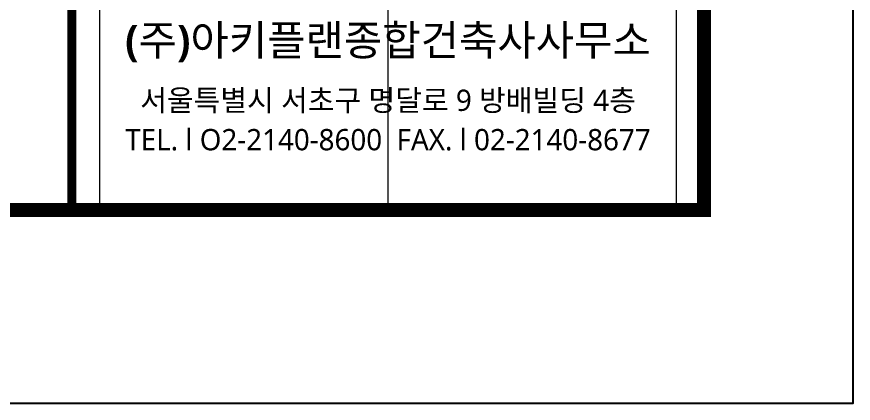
# Model space of a CAD drawing. Header units: millimetres. Extents: x 4739419 to 5837985, y 2291271 to 3446271.
# Drawn here: x 5114271 to 5159419, y 2291271 to 2312168 of the extents above; entities that cross this region are included whole.
import ezdxf
from ezdxf.enums import TextEntityAlignment as Align

# ---------------------------------------------------------------- set-up
doc = ezdxf.new("R2010")
doc.units = ezdxf.units.MM
doc.layers.get('0').update_dxf_attribs({"color": 255})
doc.layers.add('!!xref plan', color=9, linetype='Continuous')
doc.layers.add('FORM(미추홀)$0$FORM', color=9, linetype='Continuous')
doc.layers.add('!!출력', color=9, linetype='Continuous', plot=False)
doc.layers.add('FORM(미추홀)$0$A-BORD-SHEET', color=9, linetype='Continuous', lineweight=25)
for name, color, linetype, lineweight, plot in [('FORM(미추홀)$0$A-XXXX-NPLT', 9, 'Continuous', 15, False), ('FORM(미추홀)$0$defpoint', 9, 'Continuous', 0, False), ('XR-평면도$0$A-XXXX-NPLT', 9, 'Continuous', 15, False)]:
    doc.layers.add(name, color=color, linetype=linetype, lineweight=lineweight, plot=plot)
doc.styles.add('FORM(미추홀)$0$맑은고딕', font='malgun.ttf')
doc.styles.add('FORM(미추홀)$0$맑은고딕B', font='malgunbd.ttf')

# ---------------------------------------------------------------- blocks, each defined once
blk = doc.blocks.new('FORM(미추홀)$0$SHHET')
at = {"layer": 'FORM(미추홀)$0$A-BORD-SHEET', "const_width": 750}
blk.add_lwpolyline([(411950, 286550), (10450, 286550), (10450, 10450), (411950, 10450)], close=True, dxfattribs=at)
at = {"layer": 'FORM(미추홀)$0$A-BORD-SHEET', "const_width": 500}
blk.add_lwpolyline([(377825, 10602), (377825, 286550)], dxfattribs=at)
at = {"layer": 'FORM(미추홀)$0$A-XXXX-NPLT'}
blk.add_lwpolyline([(0, 0), (0, 297000), (420000, 297000), (420000, 0)], close=True, dxfattribs=at)
at = {"layer": 'FORM(미추홀)$0$defpoint'}
for p, q in [((379325, 41112), (379325, 10450)), ((394888, 41112), (394888, 10450)), ((410450, 41112), (410450, 10450))]:
    blk.add_line(p, q, dxfattribs=at)
at = {"layer": 'FORM(미추홀)$0$FORM', "color": 7}
for s, height, style, p in [('(주)아키플랜종합건축사사무소', 1650, 'FORM(미추홀)$0$맑은고딕B', (394888, 18803)), ('서울특별시 서초구 명달로 9 방배빌딩 4층', 1150, 'FORM(미추홀)$0$맑은고딕', (394888, 15805)), ('TEL. l O2-2140-8600  FAX. l 02-2140-8677', 1150, 'FORM(미추홀)$0$맑은고딕', (394888, 13676))]:
    blk.add_text(s, height=height, dxfattribs=dict(at, style=style)).set_placement(p, align=Align.CENTER)
blk = doc.blocks.new('FORM(미추홀)')
blk.add_blockref('FORM(미추홀)$0$SHHET', (0, 0))

msp = doc.modelspace()

# ---------------------------------------------------------------- linework, layer by layer
at = {"layer": '!!출력'}
msp.add_lwpolyline([(4739418.8, 2291270.6), (5159418.8, 2291270.6), (5159418.8, 2588270.6), (4739418.8, 2588270.6)], close=True, dxfattribs=at)
at = {"layer": 'XR-평면도$0$A-XXXX-NPLT'}
msp.add_lwpolyline([(4739418.8, 2588270.6), (5159418.8, 2588270.6), (5159418.8, 2291270.6), (4739418.8, 2291270.6)], close=True, dxfattribs=at)
msp.add_lwpolyline([(4739418.8, 2588270.6), (5159418.8, 2588270.6), (5159418.8, 2291270.6), (4739418.8, 2291270.6)], close=True, dxfattribs=at)
msp.add_lwpolyline([(4739418.8, 2588270.6), (5159418.8, 2588270.6), (5159418.8, 2291270.6), (4739418.8, 2291270.6)], close=True, dxfattribs=at)

# ---------------------------------------------------------------- block references
at = {"layer": '!!xref plan'}
msp.add_blockref('FORM(미추홀)', (4739418.8, 2291270.6), dxfattribs=at)

doc.saveas('drawing.dxf')
